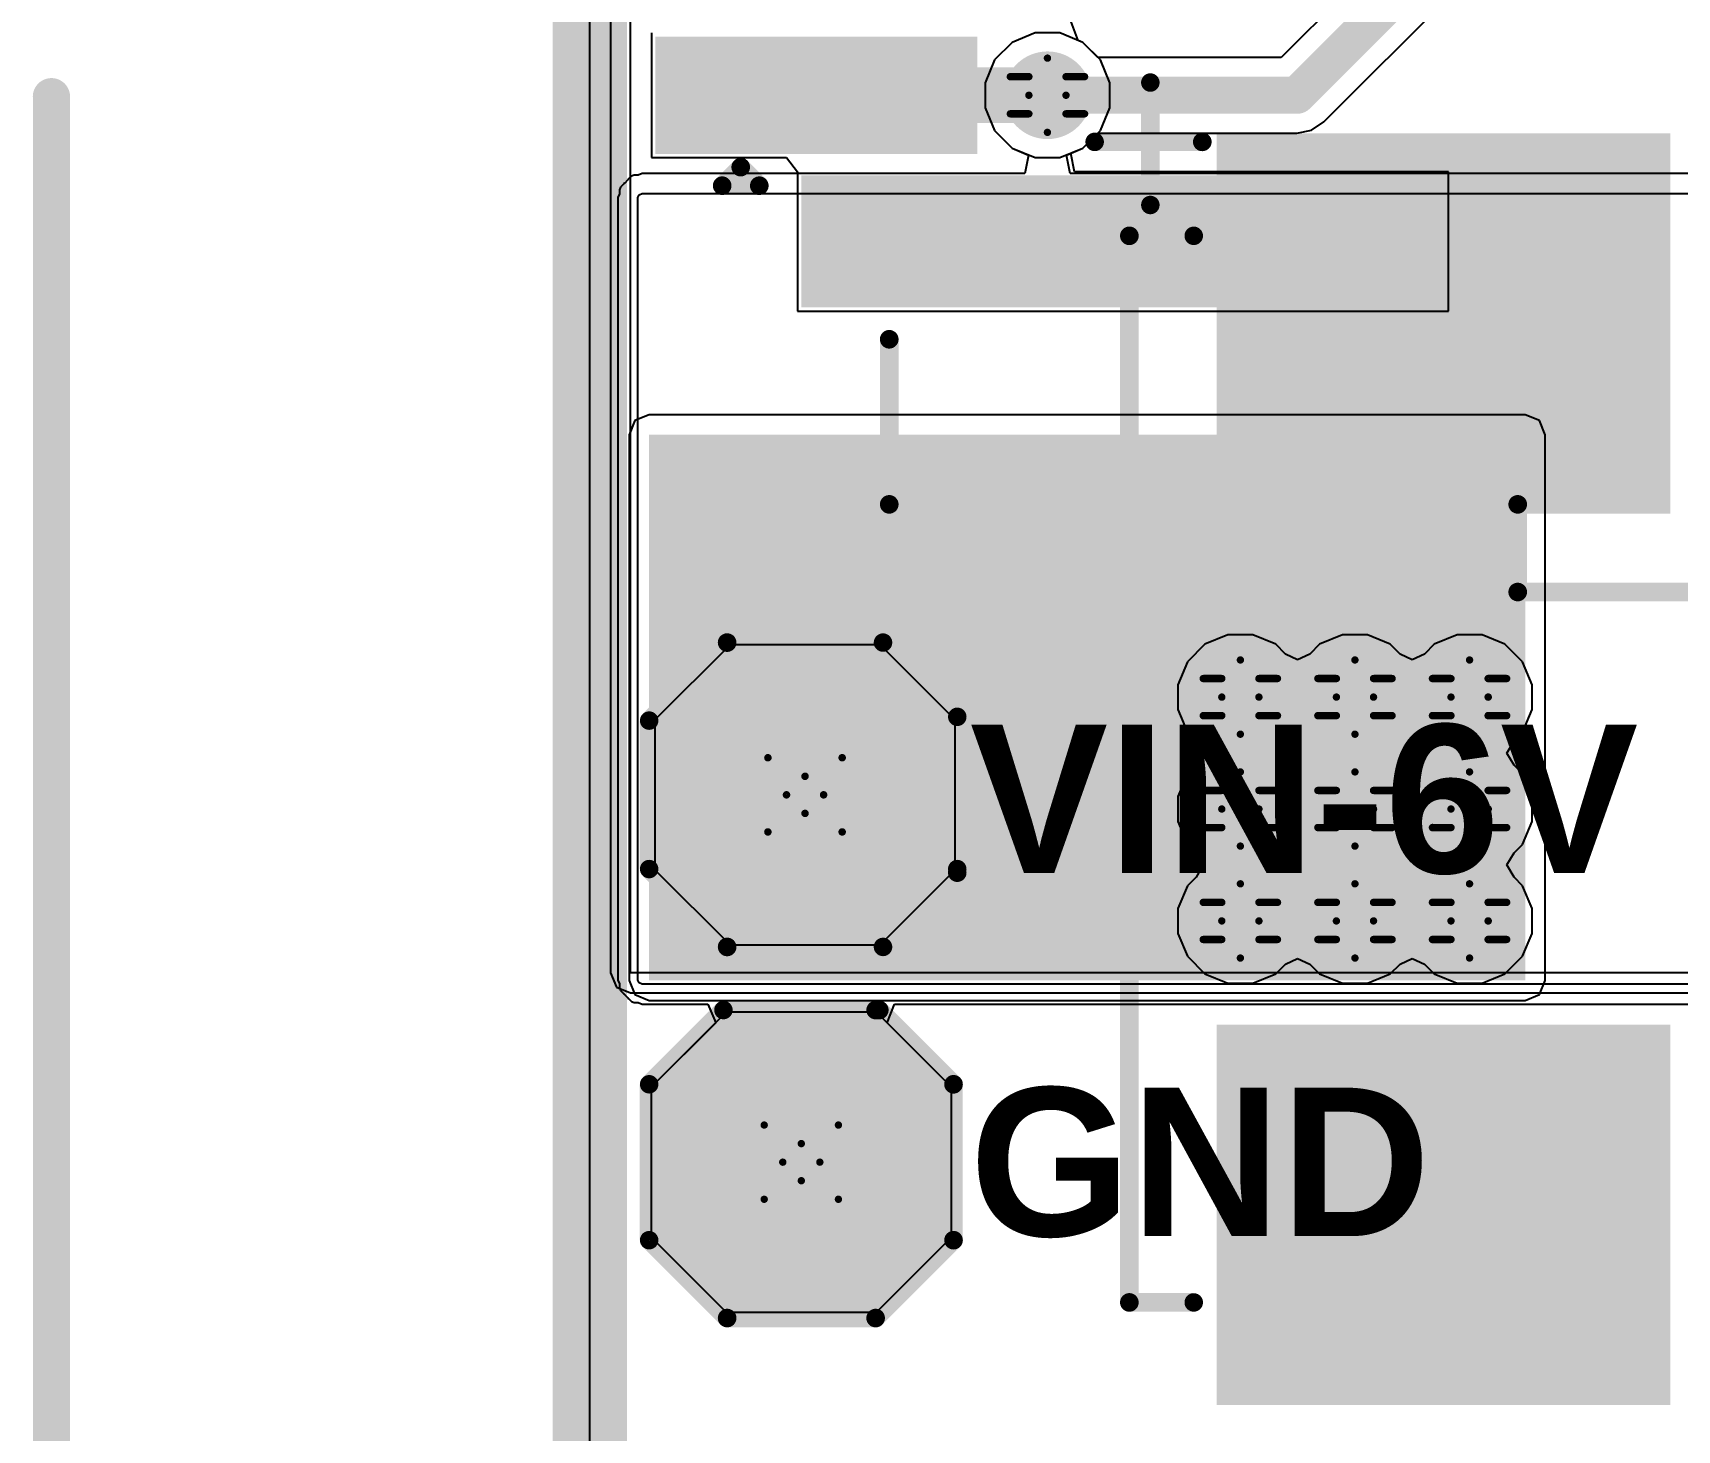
# Model space of a CAD drawing. Header units: inches. Extents: x -4 to 389, y 0 to 108.
# Drawn here: x -3.81 to 7.44, y 8.17 to 17.74 of the extents above; entities that cross this region are included whole.
import ezdxf

# ---------------------------------------------------------------- set-up
doc = ezdxf.new("R2010")
doc.units = ezdxf.units.IN
for name, color, linetype in [('Board Outline', 76, 'Continuous'), ('Bottom Layer', 5, 'Continuous'), ('Bottom Overlay', 54, 'Continuous'), ('Bottom Paste', 16, 'Continuous'), ('Bottom Solder', 6, 'Continuous'), ('Dimension', 6, 'Continuous'), ('Drill Drawing', 1, 'Continuous'), ('Multi-Layer', 9, 'Continuous'), ('Pad Holes', 156, 'Continuous'), ('Signal_1', 16, 'Continuous'), ('Signal_2', 76, 'Continuous'), ('Top Layer', 1, 'Continuous'), ('Top Overlay', 2, 'Continuous'), ('Top Paste', 8, 'Continuous'), ('Top Solder', 216, 'Continuous'), ('Via Holes', 16, 'Continuous')]:
    doc.layers.add(name, color=color, linetype=linetype)
doc.styles.add('Arial_Bold', font='', dxfattribs={"height": 0.2})
doc.styles.get('Arial_Bold').set_extended_font_data('Arial', bold=True)

msp = doc.modelspace()

# ---------------------------------------------------------------- hatches: boundary and pattern name
at = {"layer": 'Bottom Layer'}
h = msp.add_hatch(color=5, dxfattribs=at)
edge = h.paths.add_edge_path()
edge.add_arc((3.132, 17.31), 0.3, 0, 360)
for points in [[(7.292, 16.948), (7.292, 14.548), (4.392, 14.548), (4.392, 16.948)], [(0.573, 12.972), (0.573, 12.072), (1.023, 11.622), (1.923, 11.622), (2.373, 12.072), (2.373, 12.972), (1.923, 13.422), (1.023, 13.422)], [(0.998, 9.108), (1.898, 9.108), (2.348, 9.558), (2.348, 10.458), (1.898, 10.908), (0.998, 10.908), (0.548, 10.458), (0.548, 9.558)], [(7.292, 10.848), (7.292, 8.448), (4.392, 8.448), (4.392, 10.848)]]:
    msp.add_hatch(color=5, dxfattribs=at).paths.add_polyline_path(points)
h = msp.add_hatch(color=5, dxfattribs=at)
edge = h.paths.add_edge_path()
edge.add_arc((4.451, 13.191), 0.3, 0, 360)
h = msp.add_hatch(color=5, dxfattribs=at)
edge = h.paths.add_edge_path()
edge.add_arc((5.236, 13.191), 0.3, 0, 360)
h = msp.add_hatch(color=5, dxfattribs=at)
edge = h.paths.add_edge_path()
edge.add_arc((6.02, 13.191), 0.3, 0, 360)
h = msp.add_hatch(color=5, dxfattribs=at)
edge = h.paths.add_edge_path()
edge.add_arc((4.451, 12.425), 0.3, 0, 360)
h = msp.add_hatch(color=5, dxfattribs=at)
edge = h.paths.add_edge_path()
edge.add_arc((5.236, 12.425), 0.3, 0, 360)
h = msp.add_hatch(color=5, dxfattribs=at)
edge = h.paths.add_edge_path()
edge.add_arc((6.02, 12.425), 0.3, 0, 360)
h = msp.add_hatch(color=5, dxfattribs=at)
edge = h.paths.add_edge_path()
edge.add_arc((4.451, 11.659), 0.3, 0, 360)
h = msp.add_hatch(color=5, dxfattribs=at)
edge = h.paths.add_edge_path()
edge.add_arc((5.236, 11.659), 0.3, 0, 360)
h = msp.add_hatch(color=5, dxfattribs=at)
edge = h.paths.add_edge_path()
edge.add_arc((6.02, 11.659), 0.3, 0, 360)
at = {"layer": 'Bottom Paste'}
for points in [[(7.292, 16.948), (7.292, 14.548), (4.392, 14.548), (4.392, 16.948)], [(7.292, 10.848), (7.292, 8.448), (4.392, 8.448), (4.392, 10.848)]]:
    msp.add_hatch(color=16, dxfattribs=at).paths.add_polyline_path(points)
at = {"layer": 'Bottom Solder'}
for points in [[(7.394, 17.05), (7.394, 14.446), (4.29, 14.446), (4.29, 17.05)], [(0.472, 13.023), (0.472, 12.021), (0.972, 11.521), (1.974, 11.521), (2.475, 12.021), (2.475, 13.023), (1.974, 13.524), (0.972, 13.524)], [(0.947, 9.006), (1.949, 9.006), (2.449, 9.507), (2.449, 10.508), (1.949, 11.009), (0.947, 11.009), (0.446, 10.508), (0.446, 9.507)], [(7.394, 10.95), (7.394, 8.346), (4.29, 8.346), (4.29, 10.95)]]:
    msp.add_hatch(color=6, dxfattribs=at).paths.add_polyline_path(points)
at = {"layer": 'Multi-Layer'}
for points in [[(0.573, 12.972), (0.573, 12.072), (1.023, 11.622), (1.923, 11.622), (2.373, 12.072), (2.373, 12.972), (1.923, 13.422), (1.023, 13.422)], [(0.998, 9.108), (1.898, 9.108), (2.348, 9.558), (2.348, 10.458), (1.898, 10.908), (0.998, 10.908), (0.548, 10.458), (0.548, 9.558)]]:
    msp.add_hatch(color=9, dxfattribs=at).paths.add_polyline_path(points)
at = {"layer": 'Pad Holes'}
h = msp.add_hatch(color=7, dxfattribs=at)
edge = h.paths.add_edge_path()
edge.add_arc((1.473, 12.522), 0.46, 0, 360)
h = msp.add_hatch(color=7, dxfattribs=at)
edge = h.paths.add_edge_path()
edge.add_arc((1.448, 10.008), 0.46, 0, 360)
at = {"layer": 'Signal_1'}
h = msp.add_hatch(color=16, dxfattribs=at)
edge = h.paths.add_edge_path()
edge.add_arc((3.132, 17.31), 0.3, 0, 360)
for points in [[(0.573, 12.972), (0.573, 12.072), (1.023, 11.622), (1.923, 11.622), (2.373, 12.072), (2.373, 12.972), (1.923, 13.422), (1.023, 13.422)], [(0.998, 9.108), (1.898, 9.108), (2.348, 9.558), (2.348, 10.458), (1.898, 10.908), (0.998, 10.908), (0.548, 10.458), (0.548, 9.558)]]:
    msp.add_hatch(color=16, dxfattribs=at).paths.add_polyline_path(points)
h = msp.add_hatch(color=16, dxfattribs=at)
edge = h.paths.add_edge_path()
edge.add_arc((4.451, 13.191), 0.3, 0, 360)
h = msp.add_hatch(color=16, dxfattribs=at)
edge = h.paths.add_edge_path()
edge.add_arc((5.236, 13.191), 0.3, 0, 360)
h = msp.add_hatch(color=16, dxfattribs=at)
edge = h.paths.add_edge_path()
edge.add_arc((6.02, 13.191), 0.3, 0, 360)
h = msp.add_hatch(color=16, dxfattribs=at)
edge = h.paths.add_edge_path()
edge.add_arc((4.451, 12.425), 0.3, 0, 360)
h = msp.add_hatch(color=16, dxfattribs=at)
edge = h.paths.add_edge_path()
edge.add_arc((5.236, 12.425), 0.3, 0, 360)
h = msp.add_hatch(color=16, dxfattribs=at)
edge = h.paths.add_edge_path()
edge.add_arc((6.02, 12.425), 0.3, 0, 360)
h = msp.add_hatch(color=16, dxfattribs=at)
edge = h.paths.add_edge_path()
edge.add_arc((4.451, 11.659), 0.3, 0, 360)
h = msp.add_hatch(color=16, dxfattribs=at)
edge = h.paths.add_edge_path()
edge.add_arc((5.236, 11.659), 0.3, 0, 360)
h = msp.add_hatch(color=16, dxfattribs=at)
edge = h.paths.add_edge_path()
edge.add_arc((6.02, 11.659), 0.3, 0, 360)
at = {"layer": 'Signal_2'}
h = msp.add_hatch(color=76, dxfattribs=at)
edge = h.paths.add_edge_path()
edge.add_arc((3.132, 17.31), 0.3, 0, 360)
for points in [[(0.573, 12.972), (0.573, 12.072), (1.023, 11.622), (1.923, 11.622), (2.373, 12.072), (2.373, 12.972), (1.923, 13.422), (1.023, 13.422)], [(0.998, 9.108), (1.898, 9.108), (2.348, 9.558), (2.348, 10.458), (1.898, 10.908), (0.998, 10.908), (0.548, 10.458), (0.548, 9.558)]]:
    msp.add_hatch(color=76, dxfattribs=at).paths.add_polyline_path(points)
h = msp.add_hatch(color=76, dxfattribs=at)
edge = h.paths.add_edge_path()
edge.add_arc((4.451, 13.191), 0.3, 0, 360)
h = msp.add_hatch(color=76, dxfattribs=at)
edge = h.paths.add_edge_path()
edge.add_arc((5.236, 13.191), 0.3, 0, 360)
h = msp.add_hatch(color=76, dxfattribs=at)
edge = h.paths.add_edge_path()
edge.add_arc((6.02, 13.191), 0.3, 0, 360)
h = msp.add_hatch(color=76, dxfattribs=at)
edge = h.paths.add_edge_path()
edge.add_arc((4.451, 12.425), 0.3, 0, 360)
h = msp.add_hatch(color=76, dxfattribs=at)
edge = h.paths.add_edge_path()
edge.add_arc((5.236, 12.425), 0.3, 0, 360)
h = msp.add_hatch(color=76, dxfattribs=at)
edge = h.paths.add_edge_path()
edge.add_arc((6.02, 12.425), 0.3, 0, 360)
h = msp.add_hatch(color=76, dxfattribs=at)
edge = h.paths.add_edge_path()
edge.add_arc((4.451, 11.659), 0.3, 0, 360)
h = msp.add_hatch(color=76, dxfattribs=at)
edge = h.paths.add_edge_path()
edge.add_arc((5.236, 11.659), 0.3, 0, 360)
h = msp.add_hatch(color=76, dxfattribs=at)
edge = h.paths.add_edge_path()
edge.add_arc((6.02, 11.659), 0.3, 0, 360)
at = {"layer": 'Top Layer'}
for points in [[(0.549, 17.01), (0.549, 17.61), (2.549, 17.61), (2.549, 17.01)], [(1.549, 15.96), (1.549, 16.66), (5.749, 16.66), (5.749, 15.96)], [(0.406, 11.252), (6.401, 11.252), (6.401, 14.986), (0.406, 14.986)], [(0.573, 12.972), (0.573, 12.072), (1.023, 11.622), (1.923, 11.622), (2.373, 12.072), (2.373, 12.972), (1.923, 13.422), (1.023, 13.422)], [(0.998, 9.108), (1.898, 9.108), (2.348, 9.558), (2.348, 10.458), (1.898, 10.908), (0.998, 10.908), (0.548, 10.458), (0.548, 9.558)]]:
    msp.add_hatch(color=1, dxfattribs=at).paths.add_polyline_path(points)
h = msp.add_hatch(color=1, dxfattribs=at)
edge = h.paths.add_edge_path()
edge.add_arc((3.132, 17.31), 0.3, 0, 360)
h = msp.add_hatch(color=1, dxfattribs=at)
edge = h.paths.add_edge_path()
edge.add_arc((4.451, 13.191), 0.3, 0, 360)
h = msp.add_hatch(color=1, dxfattribs=at)
edge = h.paths.add_edge_path()
edge.add_arc((5.236, 13.191), 0.3, 0, 360)
h = msp.add_hatch(color=1, dxfattribs=at)
edge = h.paths.add_edge_path()
edge.add_arc((6.02, 13.191), 0.3, 0, 360)
h = msp.add_hatch(color=1, dxfattribs=at)
edge = h.paths.add_edge_path()
edge.add_arc((4.451, 12.425), 0.3, 0, 360)
h = msp.add_hatch(color=1, dxfattribs=at)
edge = h.paths.add_edge_path()
edge.add_arc((5.236, 12.425), 0.3, 0, 360)
h = msp.add_hatch(color=1, dxfattribs=at)
edge = h.paths.add_edge_path()
edge.add_arc((6.02, 12.425), 0.3, 0, 360)
h = msp.add_hatch(color=1, dxfattribs=at)
edge = h.paths.add_edge_path()
edge.add_arc((4.451, 11.659), 0.3, 0, 360)
h = msp.add_hatch(color=1, dxfattribs=at)
edge = h.paths.add_edge_path()
edge.add_arc((5.236, 11.659), 0.3, 0, 360)
h = msp.add_hatch(color=1, dxfattribs=at)
edge = h.paths.add_edge_path()
edge.add_arc((6.02, 11.659), 0.3, 0, 360)
at = {"layer": 'Top Paste'}
for points in [[(0.549, 17.01), (0.549, 17.61), (2.549, 17.61), (2.549, 17.01)], [(1.549, 15.96), (1.549, 16.66), (5.749, 16.66), (5.749, 15.96)]]:
    msp.add_hatch(color=8, dxfattribs=at).paths.add_polyline_path(points)
at = {"layer": 'Top Solder'}
for points in [[(0.448, 16.908), (0.448, 17.712), (2.651, 17.712), (2.651, 16.908)], [(1.448, 15.858), (1.448, 16.762), (5.851, 16.762), (5.851, 15.858)], [(0.472, 13.023), (0.472, 12.021), (0.972, 11.521), (1.974, 11.521), (2.475, 12.021), (2.475, 13.023), (1.974, 13.524), (0.972, 13.524)], [(0.947, 9.006), (1.949, 9.006), (2.449, 9.507), (2.449, 10.508), (1.949, 11.009), (0.947, 11.009), (0.446, 10.508), (0.446, 9.507)]]:
    msp.add_hatch(color=216, dxfattribs=at).paths.add_polyline_path(points)
at = {"layer": 'Via Holes'}
h = msp.add_hatch(color=7, dxfattribs=at)
edge = h.paths.add_edge_path()
edge.add_arc((3.132, 17.31), 0.15, 0, 360)
h = msp.add_hatch(color=7, dxfattribs=at)
edge = h.paths.add_edge_path()
edge.add_arc((4.451, 13.191), 0.15, 0, 360)
h = msp.add_hatch(color=7, dxfattribs=at)
edge = h.paths.add_edge_path()
edge.add_arc((5.236, 13.191), 0.15, 0, 360)
h = msp.add_hatch(color=7, dxfattribs=at)
edge = h.paths.add_edge_path()
edge.add_arc((6.02, 13.191), 0.15, 0, 360)
h = msp.add_hatch(color=7, dxfattribs=at)
edge = h.paths.add_edge_path()
edge.add_arc((4.451, 12.425), 0.15, 0, 360)
h = msp.add_hatch(color=7, dxfattribs=at)
edge = h.paths.add_edge_path()
edge.add_arc((5.236, 12.425), 0.15, 0, 360)
h = msp.add_hatch(color=7, dxfattribs=at)
edge = h.paths.add_edge_path()
edge.add_arc((6.02, 12.425), 0.15, 0, 360)
h = msp.add_hatch(color=7, dxfattribs=at)
edge = h.paths.add_edge_path()
edge.add_arc((4.451, 11.659), 0.15, 0, 360)
h = msp.add_hatch(color=7, dxfattribs=at)
edge = h.paths.add_edge_path()
edge.add_arc((5.236, 11.659), 0.15, 0, 360)
h = msp.add_hatch(color=7, dxfattribs=at)
edge = h.paths.add_edge_path()
edge.add_arc((6.02, 11.659), 0.15, 0, 360)

# ---------------------------------------------------------------- linework, layer by layer
at = {"layer": 'Board Outline', "const_width": 0.508}
msp.add_lwpolyline([(0, 49.936), (0, 0)], dxfattribs=at)
at = {"layer": 'Bottom Layer'}
for p, q in [((0, 0), (0, 49.853)), ((0.142, 21.226), (0.142, 11.303)), ((0.279, 11.303), (0.279, 21.226)), ((2.89, 17.672), (2.77, 17.552)), ((3.047, 17.737), (2.89, 17.672)), ((3.217, 17.737), (3.047, 17.737)), ((3.373, 17.672), (3.217, 17.737)), ((3.494, 17.552), (3.373, 17.672)), ((2.77, 17.552), (2.705, 17.395)), ((3.559, 17.395), (3.494, 17.552)), ((2.705, 17.395), (2.705, 17.225)), ((3.559, 17.225), (3.559, 17.395)), ((2.705, 17.225), (2.77, 17.068)), ((3.494, 17.068), (3.559, 17.225)), ((2.77, 17.068), (2.89, 16.948)), ((3.373, 16.948), (3.494, 17.068)), ((2.89, 16.948), (3.047, 16.883)), ((3.047, 16.883), (3.217, 16.883)), ((3.217, 16.883), (3.373, 16.948)), ((0.142, 11.303), (0.182, 11.206)), ((8.128, 11.303), (0.279, 11.303)), ((0.182, 11.206), (0.279, 11.166)), ((0.279, 11.166), (8.128, 11.166))]:
    msp.add_line(p, q, dxfattribs=at)
at = {"layer": 'Bottom Overlay', "const_width": 0.127}
for points in [[(3.835, 16.559), (3.835, 17.397)], [(3.454, 16.991), (4.191, 16.991)], [(3.692, 9.048), (3.692, 16.348)], [(3.692, 16.348), (4.133, 16.348)], [(3.692, 9.048), (4.133, 9.048)]]:
    msp.add_lwpolyline(points, dxfattribs=at)
at = {"layer": 'Bottom Overlay', "const_width": 0.0635}
for points in [[(3.804, 17.397, 1), (3.867, 17.397, 1)], [(3.423, 16.991, 1), (3.486, 16.991, 1)], [(4.159, 16.991, 1), (4.223, 16.991, 1)], [(3.804, 16.559, 1), (3.867, 16.559, 1)], [(3.66, 16.348, 1), (3.724, 16.348, 1)], [(3.66, 16.348, 1), (3.724, 16.348, 1)], [(4.101, 16.348, 1), (4.164, 16.348, 1)], [(3.66, 9.048, 1), (3.724, 9.048, 1)], [(3.66, 9.048, 1), (3.724, 9.048, 1)], [(4.101, 9.048, 1), (4.164, 9.048, 1)]]:
    msp.add_lwpolyline(points, format="xyb", close=True, dxfattribs=at)
at = {"layer": 'Dimension', "const_width": 0.254}
for points in [[(0, 0.508), (0, 53.289)], [(-3.683, 0), (-3.683, 17.3)]]:
    msp.add_lwpolyline(points, dxfattribs=at)
at = {"layer": 'Dimension', "const_width": 0.127}
msp.add_lwpolyline([(-3.747, 17.3, 1), (-3.619, 17.3, 1)], format="xyb", close=True, dxfattribs=at)
at = {"layer": 'Drill Drawing', "const_width": 0.0508}
for points in [[(3.005, 17.437), (3.132, 17.564)], [(3.132, 17.564), (3.259, 17.437)], [(2.878, 17.437), (3.005, 17.31)], [(2.878, 17.437), (3.005, 17.437)], [(3.259, 17.437), (3.386, 17.437)], [(3.259, 17.31), (3.386, 17.437)], [(2.878, 17.183), (3.005, 17.31)], [(3.259, 17.31), (3.386, 17.183)], [(2.878, 17.183), (3.005, 17.183)], [(3.005, 17.183), (3.132, 17.056)], [(3.132, 17.056), (3.259, 17.183)], [(3.259, 17.183), (3.386, 17.183)], [(4.324, 13.318), (4.451, 13.445)], [(4.451, 13.445), (4.578, 13.318)], [(5.109, 13.318), (5.236, 13.445)], [(5.236, 13.445), (5.363, 13.318)], [(5.893, 13.318), (6.02, 13.445)], [(6.02, 13.445), (6.147, 13.318)], [(4.197, 13.318), (4.324, 13.191)], [(4.197, 13.318), (4.324, 13.318)], [(4.578, 13.318), (4.705, 13.318)], [(4.578, 13.191), (4.705, 13.318)], [(4.982, 13.318), (5.109, 13.191)], [(4.982, 13.318), (5.109, 13.318)], [(5.363, 13.318), (5.49, 13.318)], [(5.363, 13.191), (5.49, 13.318)], [(5.766, 13.318), (5.893, 13.191)], [(5.766, 13.318), (5.893, 13.318)], [(6.147, 13.318), (6.274, 13.318)], [(6.147, 13.191), (6.274, 13.318)], [(4.197, 13.064), (4.324, 13.191)], [(4.578, 13.191), (4.705, 13.064)], [(4.982, 13.064), (5.109, 13.191)], [(5.363, 13.191), (5.49, 13.064)], [(5.766, 13.064), (5.893, 13.191)], [(6.147, 13.191), (6.274, 13.064)], [(4.197, 13.064), (4.324, 13.064)], [(4.324, 13.064), (4.451, 12.937)], [(4.451, 12.937), (4.578, 13.064)], [(4.578, 13.064), (4.705, 13.064)], [(4.982, 13.064), (5.109, 13.064)], [(5.109, 13.064), (5.236, 12.937)], [(5.236, 12.937), (5.363, 13.064)], [(5.363, 13.064), (5.49, 13.064)], [(5.766, 13.064), (5.893, 13.064)], [(5.893, 13.064), (6.02, 12.937)], [(6.02, 12.937), (6.147, 13.064)], [(6.147, 13.064), (6.274, 13.064)], [(1.219, 12.776), (1.473, 12.649)], [(1.219, 12.776), (1.346, 12.522)], [(1.473, 12.649), (1.727, 12.776)], [(1.6, 12.522), (1.727, 12.776)], [(4.324, 12.552), (4.451, 12.679)], [(4.451, 12.679), (4.578, 12.552)], [(5.109, 12.552), (5.236, 12.679)], [(5.236, 12.679), (5.363, 12.552)], [(5.893, 12.552), (6.02, 12.679)], [(6.02, 12.679), (6.147, 12.552)], [(1.219, 12.268), (1.346, 12.522)], [(1.6, 12.522), (1.727, 12.268)], [(4.197, 12.552), (4.324, 12.425)], [(4.197, 12.552), (4.324, 12.552)], [(4.578, 12.552), (4.705, 12.552)], [(4.578, 12.425), (4.705, 12.552)], [(4.982, 12.552), (5.109, 12.425)], [(4.982, 12.552), (5.109, 12.552)], [(5.363, 12.552), (5.49, 12.552)], [(5.363, 12.425), (5.49, 12.552)], [(5.766, 12.552), (5.893, 12.425)], [(5.766, 12.552), (5.893, 12.552)], [(6.147, 12.552), (6.274, 12.552)], [(6.147, 12.425), (6.274, 12.552)], [(1.219, 12.268), (1.473, 12.395)], [(1.473, 12.395), (1.727, 12.268)], [(4.197, 12.298), (4.324, 12.425)], [(4.578, 12.425), (4.705, 12.298)], [(4.982, 12.298), (5.109, 12.425)], [(5.363, 12.425), (5.49, 12.298)], [(5.766, 12.298), (5.893, 12.425)], [(6.147, 12.425), (6.274, 12.298)], [(4.197, 12.298), (4.324, 12.298)], [(4.324, 12.298), (4.451, 12.171)], [(4.451, 12.171), (4.578, 12.298)], [(4.578, 12.298), (4.705, 12.298)], [(4.982, 12.298), (5.109, 12.298)], [(5.109, 12.298), (5.236, 12.171)], [(5.236, 12.171), (5.363, 12.298)], [(5.363, 12.298), (5.49, 12.298)], [(5.766, 12.298), (5.893, 12.298)], [(5.893, 12.298), (6.02, 12.171)], [(6.02, 12.171), (6.147, 12.298)], [(6.147, 12.298), (6.274, 12.298)], [(4.324, 11.786), (4.451, 11.913)], [(4.451, 11.913), (4.578, 11.786)], [(5.109, 11.786), (5.236, 11.913)], [(5.236, 11.913), (5.363, 11.786)], [(5.893, 11.786), (6.02, 11.913)], [(6.02, 11.913), (6.147, 11.786)], [(4.197, 11.786), (4.324, 11.659)], [(4.197, 11.786), (4.324, 11.786)], [(4.578, 11.786), (4.705, 11.786)], [(4.578, 11.659), (4.705, 11.786)], [(4.982, 11.786), (5.109, 11.659)], [(4.982, 11.786), (5.109, 11.786)], [(5.363, 11.786), (5.49, 11.786)], [(5.363, 11.659), (5.49, 11.786)], [(5.766, 11.786), (5.893, 11.659)], [(5.766, 11.786), (5.893, 11.786)], [(6.147, 11.786), (6.274, 11.786)], [(6.147, 11.659), (6.274, 11.786)], [(4.197, 11.532), (4.324, 11.659)], [(4.578, 11.659), (4.705, 11.532)], [(4.982, 11.532), (5.109, 11.659)], [(5.363, 11.659), (5.49, 11.532)], [(5.766, 11.532), (5.893, 11.659)], [(6.147, 11.659), (6.274, 11.532)], [(4.197, 11.532), (4.324, 11.532)], [(4.324, 11.532), (4.451, 11.405)], [(4.451, 11.405), (4.578, 11.532)], [(4.578, 11.532), (4.705, 11.532)], [(4.982, 11.532), (5.109, 11.532)], [(5.109, 11.532), (5.236, 11.405)], [(5.236, 11.405), (5.363, 11.532)], [(5.363, 11.532), (5.49, 11.532)], [(5.766, 11.532), (5.893, 11.532)], [(5.893, 11.532), (6.02, 11.405)], [(6.02, 11.405), (6.147, 11.532)], [(6.147, 11.532), (6.274, 11.532)], [(1.194, 10.262), (1.448, 10.135)], [(1.194, 10.262), (1.321, 10.008)], [(1.448, 10.135), (1.702, 10.262)], [(1.575, 10.008), (1.702, 10.262)], [(1.194, 9.754), (1.321, 10.008)], [(1.575, 10.008), (1.702, 9.754)], [(1.194, 9.754), (1.448, 9.881)], [(1.448, 9.881), (1.702, 9.754)]]:
    msp.add_lwpolyline(points, dxfattribs=at)
at = {"layer": 'Drill Drawing', "const_width": 0.0254}
for points in [[(3.119, 17.564, 1), (3.144, 17.564, 1)], [(3.119, 17.564, 1), (3.144, 17.564, 1)], [(2.865, 17.437, 1), (2.89, 17.437, 1)], [(2.865, 17.437, 1), (2.89, 17.437, 1)], [(2.992, 17.437, 1), (3.017, 17.437, 1)], [(2.992, 17.437, 1), (3.017, 17.437, 1)], [(3.246, 17.437, 1), (3.271, 17.437, 1)], [(3.246, 17.437, 1), (3.271, 17.437, 1)], [(3.373, 17.437, 1), (3.398, 17.437, 1)], [(3.373, 17.437, 1), (3.398, 17.437, 1)], [(2.992, 17.31, 1), (3.017, 17.31, 1)], [(2.992, 17.31, 1), (3.017, 17.31, 1)], [(3.246, 17.31, 1), (3.271, 17.31, 1)], [(3.246, 17.31, 1), (3.271, 17.31, 1)], [(2.865, 17.183, 1), (2.89, 17.183, 1)], [(2.865, 17.183, 1), (2.89, 17.183, 1)], [(2.992, 17.183, 1), (3.017, 17.183, 1)], [(2.992, 17.183, 1), (3.017, 17.183, 1)], [(3.246, 17.183, 1), (3.271, 17.183, 1)], [(3.246, 17.183, 1), (3.271, 17.183, 1)], [(3.373, 17.183, 1), (3.398, 17.183, 1)], [(3.373, 17.183, 1), (3.398, 17.183, 1)], [(3.119, 17.056, 1), (3.144, 17.056, 1)], [(3.119, 17.056, 1), (3.144, 17.056, 1)], [(4.439, 13.445, 1), (4.464, 13.445, 1)], [(4.439, 13.445, 1), (4.464, 13.445, 1)], [(5.223, 13.445, 1), (5.248, 13.445, 1)], [(5.223, 13.445, 1), (5.248, 13.445, 1)], [(6.007, 13.445, 1), (6.032, 13.445, 1)], [(6.007, 13.445, 1), (6.032, 13.445, 1)], [(4.185, 13.318, 1), (4.21, 13.318, 1)], [(4.185, 13.318, 1), (4.21, 13.318, 1)], [(4.312, 13.318, 1), (4.337, 13.318, 1)], [(4.312, 13.318, 1), (4.337, 13.318, 1)], [(4.566, 13.318, 1), (4.591, 13.318, 1)], [(4.566, 13.318, 1), (4.591, 13.318, 1)], [(4.693, 13.318, 1), (4.718, 13.318, 1)], [(4.693, 13.318, 1), (4.718, 13.318, 1)], [(4.969, 13.318, 1), (4.994, 13.318, 1)], [(4.969, 13.318, 1), (4.994, 13.318, 1)], [(5.096, 13.318, 1), (5.121, 13.318, 1)], [(5.096, 13.318, 1), (5.121, 13.318, 1)], [(5.35, 13.318, 1), (5.375, 13.318, 1)], [(5.35, 13.318, 1), (5.375, 13.318, 1)], [(5.477, 13.318, 1), (5.502, 13.318, 1)], [(5.477, 13.318, 1), (5.502, 13.318, 1)], [(5.753, 13.318, 1), (5.779, 13.318, 1)], [(5.753, 13.318, 1), (5.779, 13.318, 1)], [(5.88, 13.318, 1), (5.905, 13.318, 1)], [(5.88, 13.318, 1), (5.905, 13.318, 1)], [(6.134, 13.318, 1), (6.16, 13.318, 1)], [(6.134, 13.318, 1), (6.16, 13.318, 1)], [(6.261, 13.318, 1), (6.286, 13.318, 1)], [(6.261, 13.318, 1), (6.286, 13.318, 1)], [(4.312, 13.191, 1), (4.337, 13.191, 1)], [(4.312, 13.191, 1), (4.337, 13.191, 1)], [(4.566, 13.191, 1), (4.591, 13.191, 1)], [(4.566, 13.191, 1), (4.591, 13.191, 1)], [(5.096, 13.191, 1), (5.121, 13.191, 1)], [(5.096, 13.191, 1), (5.121, 13.191, 1)], [(5.35, 13.191, 1), (5.375, 13.191, 1)], [(5.35, 13.191, 1), (5.375, 13.191, 1)], [(5.88, 13.191, 1), (5.905, 13.191, 1)], [(5.88, 13.191, 1), (5.905, 13.191, 1)], [(6.134, 13.191, 1), (6.16, 13.191, 1)], [(6.134, 13.191, 1), (6.16, 13.191, 1)], [(4.185, 13.064, 1), (4.21, 13.064, 1)], [(4.185, 13.064, 1), (4.21, 13.064, 1)], [(4.312, 13.064, 1), (4.337, 13.064, 1)], [(4.312, 13.064, 1), (4.337, 13.064, 1)], [(4.566, 13.064, 1), (4.591, 13.064, 1)], [(4.566, 13.064, 1), (4.591, 13.064, 1)], [(4.693, 13.064, 1), (4.718, 13.064, 1)], [(4.693, 13.064, 1), (4.718, 13.064, 1)], [(4.969, 13.064, 1), (4.994, 13.064, 1)], [(4.969, 13.064, 1), (4.994, 13.064, 1)], [(5.096, 13.064, 1), (5.121, 13.064, 1)], [(5.096, 13.064, 1), (5.121, 13.064, 1)], [(5.35, 13.064, 1), (5.375, 13.064, 1)], [(5.35, 13.064, 1), (5.375, 13.064, 1)], [(5.477, 13.064, 1), (5.502, 13.064, 1)], [(5.477, 13.064, 1), (5.502, 13.064, 1)], [(5.753, 13.064, 1), (5.779, 13.064, 1)], [(5.753, 13.064, 1), (5.779, 13.064, 1)], [(5.88, 13.064, 1), (5.905, 13.064, 1)], [(5.88, 13.064, 1), (5.905, 13.064, 1)], [(6.134, 13.064, 1), (6.16, 13.064, 1)], [(6.134, 13.064, 1), (6.16, 13.064, 1)], [(6.261, 13.064, 1), (6.286, 13.064, 1)], [(6.261, 13.064, 1), (6.286, 13.064, 1)], [(4.439, 12.937, 1), (4.464, 12.937, 1)], [(4.439, 12.937, 1), (4.464, 12.937, 1)], [(5.223, 12.937, 1), (5.248, 12.937, 1)], [(5.223, 12.937, 1), (5.248, 12.937, 1)], [(6.007, 12.937, 1), (6.032, 12.937, 1)], [(6.007, 12.937, 1), (6.032, 12.937, 1)], [(1.206, 12.776, 1), (1.232, 12.776, 1)], [(1.206, 12.776, 1), (1.232, 12.776, 1)], [(1.714, 12.776, 1), (1.74, 12.776, 1)], [(1.714, 12.776, 1), (1.74, 12.776, 1)], [(1.46, 12.649, 1), (1.486, 12.649, 1)], [(1.46, 12.649, 1), (1.486, 12.649, 1)], [(4.439, 12.679, 1), (4.464, 12.679, 1)], [(4.439, 12.679, 1), (4.464, 12.679, 1)], [(5.223, 12.679, 1), (5.248, 12.679, 1)], [(5.223, 12.679, 1), (5.248, 12.679, 1)], [(6.007, 12.679, 1), (6.032, 12.679, 1)], [(6.007, 12.679, 1), (6.032, 12.679, 1)], [(1.333, 12.522, 1), (1.359, 12.522, 1)], [(1.333, 12.522, 1), (1.359, 12.522, 1)], [(1.587, 12.522, 1), (1.613, 12.522, 1)], [(1.587, 12.522, 1), (1.613, 12.522, 1)], [(4.185, 12.552, 1), (4.21, 12.552, 1)], [(4.185, 12.552, 1), (4.21, 12.552, 1)], [(4.312, 12.552, 1), (4.337, 12.552, 1)], [(4.312, 12.552, 1), (4.337, 12.552, 1)], [(4.566, 12.552, 1), (4.591, 12.552, 1)], [(4.566, 12.552, 1), (4.591, 12.552, 1)], [(4.693, 12.552, 1), (4.718, 12.552, 1)], [(4.693, 12.552, 1), (4.718, 12.552, 1)], [(4.969, 12.552, 1), (4.994, 12.552, 1)], [(4.969, 12.552, 1), (4.994, 12.552, 1)], [(5.096, 12.552, 1), (5.121, 12.552, 1)], [(5.096, 12.552, 1), (5.121, 12.552, 1)], [(5.35, 12.552, 1), (5.375, 12.552, 1)], [(5.35, 12.552, 1), (5.375, 12.552, 1)], [(5.477, 12.552, 1), (5.502, 12.552, 1)], [(5.477, 12.552, 1), (5.502, 12.552, 1)], [(5.753, 12.552, 1), (5.779, 12.552, 1)], [(5.753, 12.552, 1), (5.779, 12.552, 1)], [(5.88, 12.552, 1), (5.905, 12.552, 1)], [(5.88, 12.552, 1), (5.905, 12.552, 1)], [(6.134, 12.552, 1), (6.16, 12.552, 1)], [(6.134, 12.552, 1), (6.16, 12.552, 1)], [(6.261, 12.552, 1), (6.286, 12.552, 1)], [(6.261, 12.552, 1), (6.286, 12.552, 1)], [(1.46, 12.395, 1), (1.486, 12.395, 1)], [(1.46, 12.395, 1), (1.486, 12.395, 1)], [(4.312, 12.425, 1), (4.337, 12.425, 1)], [(4.312, 12.425, 1), (4.337, 12.425, 1)], [(4.566, 12.425, 1), (4.591, 12.425, 1)], [(4.566, 12.425, 1), (4.591, 12.425, 1)], [(5.096, 12.425, 1), (5.121, 12.425, 1)], [(5.096, 12.425, 1), (5.121, 12.425, 1)], [(5.35, 12.425, 1), (5.375, 12.425, 1)], [(5.35, 12.425, 1), (5.375, 12.425, 1)], [(5.88, 12.425, 1), (5.905, 12.425, 1)], [(5.88, 12.425, 1), (5.905, 12.425, 1)], [(6.134, 12.425, 1), (6.16, 12.425, 1)], [(6.134, 12.425, 1), (6.16, 12.425, 1)], [(1.206, 12.268, 1), (1.232, 12.268, 1)], [(1.206, 12.268, 1), (1.232, 12.268, 1)], [(1.714, 12.268, 1), (1.74, 12.268, 1)], [(1.714, 12.268, 1), (1.74, 12.268, 1)], [(4.185, 12.298, 1), (4.21, 12.298, 1)], [(4.185, 12.298, 1), (4.21, 12.298, 1)], [(4.312, 12.298, 1), (4.337, 12.298, 1)], [(4.312, 12.298, 1), (4.337, 12.298, 1)], [(4.566, 12.298, 1), (4.591, 12.298, 1)], [(4.566, 12.298, 1), (4.591, 12.298, 1)], [(4.693, 12.298, 1), (4.718, 12.298, 1)], [(4.693, 12.298, 1), (4.718, 12.298, 1)], [(4.969, 12.298, 1), (4.994, 12.298, 1)], [(4.969, 12.298, 1), (4.994, 12.298, 1)], [(5.096, 12.298, 1), (5.121, 12.298, 1)], [(5.096, 12.298, 1), (5.121, 12.298, 1)], [(5.35, 12.298, 1), (5.375, 12.298, 1)], [(5.35, 12.298, 1), (5.375, 12.298, 1)], [(5.477, 12.298, 1), (5.502, 12.298, 1)], [(5.477, 12.298, 1), (5.502, 12.298, 1)], [(5.753, 12.298, 1), (5.779, 12.298, 1)], [(5.753, 12.298, 1), (5.779, 12.298, 1)], [(5.88, 12.298, 1), (5.905, 12.298, 1)], [(5.88, 12.298, 1), (5.905, 12.298, 1)], [(6.134, 12.298, 1), (6.16, 12.298, 1)], [(6.134, 12.298, 1), (6.16, 12.298, 1)], [(6.261, 12.298, 1), (6.286, 12.298, 1)], [(6.261, 12.298, 1), (6.286, 12.298, 1)], [(4.439, 12.171, 1), (4.464, 12.171, 1)], [(4.439, 12.171, 1), (4.464, 12.171, 1)], [(5.223, 12.171, 1), (5.248, 12.171, 1)], [(5.223, 12.171, 1), (5.248, 12.171, 1)], [(6.007, 12.171, 1), (6.032, 12.171, 1)], [(6.007, 12.171, 1), (6.032, 12.171, 1)], [(4.439, 11.913, 1), (4.464, 11.913, 1)], [(4.439, 11.913, 1), (4.464, 11.913, 1)], [(5.223, 11.913, 1), (5.248, 11.913, 1)], [(5.223, 11.913, 1), (5.248, 11.913, 1)], [(6.007, 11.913, 1), (6.032, 11.913, 1)], [(6.007, 11.913, 1), (6.032, 11.913, 1)], [(4.185, 11.786, 1), (4.21, 11.786, 1)], [(4.185, 11.786, 1), (4.21, 11.786, 1)], [(4.312, 11.786, 1), (4.337, 11.786, 1)], [(4.312, 11.786, 1), (4.337, 11.786, 1)], [(4.566, 11.786, 1), (4.591, 11.786, 1)], [(4.566, 11.786, 1), (4.591, 11.786, 1)], [(4.693, 11.786, 1), (4.718, 11.786, 1)], [(4.693, 11.786, 1), (4.718, 11.786, 1)], [(4.969, 11.786, 1), (4.994, 11.786, 1)], [(4.969, 11.786, 1), (4.994, 11.786, 1)], [(5.096, 11.786, 1), (5.121, 11.786, 1)], [(5.096, 11.786, 1), (5.121, 11.786, 1)], [(5.35, 11.786, 1), (5.375, 11.786, 1)], [(5.35, 11.786, 1), (5.375, 11.786, 1)], [(5.477, 11.786, 1), (5.502, 11.786, 1)], [(5.477, 11.786, 1), (5.502, 11.786, 1)], [(5.753, 11.786, 1), (5.779, 11.786, 1)], [(5.753, 11.786, 1), (5.779, 11.786, 1)], [(5.88, 11.786, 1), (5.905, 11.786, 1)], [(5.88, 11.786, 1), (5.905, 11.786, 1)], [(6.134, 11.786, 1), (6.16, 11.786, 1)], [(6.134, 11.786, 1), (6.16, 11.786, 1)], [(6.261, 11.786, 1), (6.286, 11.786, 1)], [(6.261, 11.786, 1), (6.286, 11.786, 1)], [(4.312, 11.659, 1), (4.337, 11.659, 1)], [(4.312, 11.659, 1), (4.337, 11.659, 1)], [(4.566, 11.659, 1), (4.591, 11.659, 1)], [(4.566, 11.659, 1), (4.591, 11.659, 1)], [(5.096, 11.659, 1), (5.121, 11.659, 1)], [(5.096, 11.659, 1), (5.121, 11.659, 1)], [(5.35, 11.659, 1), (5.375, 11.659, 1)], [(5.35, 11.659, 1), (5.375, 11.659, 1)], [(5.88, 11.659, 1), (5.905, 11.659, 1)], [(5.88, 11.659, 1), (5.905, 11.659, 1)], [(6.134, 11.659, 1), (6.16, 11.659, 1)], [(6.134, 11.659, 1), (6.16, 11.659, 1)], [(4.185, 11.532, 1), (4.21, 11.532, 1)], [(4.185, 11.532, 1), (4.21, 11.532, 1)], [(4.312, 11.532, 1), (4.337, 11.532, 1)], [(4.312, 11.532, 1), (4.337, 11.532, 1)], [(4.566, 11.532, 1), (4.591, 11.532, 1)], [(4.566, 11.532, 1), (4.591, 11.532, 1)], [(4.693, 11.532, 1), (4.718, 11.532, 1)], [(4.693, 11.532, 1), (4.718, 11.532, 1)], [(4.969, 11.532, 1), (4.994, 11.532, 1)], [(4.969, 11.532, 1), (4.994, 11.532, 1)], [(5.096, 11.532, 1), (5.121, 11.532, 1)], [(5.096, 11.532, 1), (5.121, 11.532, 1)], [(5.35, 11.532, 1), (5.375, 11.532, 1)], [(5.35, 11.532, 1), (5.375, 11.532, 1)], [(5.477, 11.532, 1), (5.502, 11.532, 1)], [(5.477, 11.532, 1), (5.502, 11.532, 1)], [(5.753, 11.532, 1), (5.779, 11.532, 1)], [(5.753, 11.532, 1), (5.779, 11.532, 1)], [(5.88, 11.532, 1), (5.905, 11.532, 1)], [(5.88, 11.532, 1), (5.905, 11.532, 1)], [(6.134, 11.532, 1), (6.16, 11.532, 1)], [(6.134, 11.532, 1), (6.16, 11.532, 1)], [(6.261, 11.532, 1), (6.286, 11.532, 1)], [(6.261, 11.532, 1), (6.286, 11.532, 1)], [(4.439, 11.405, 1), (4.464, 11.405, 1)], [(4.439, 11.405, 1), (4.464, 11.405, 1)], [(5.223, 11.405, 1), (5.248, 11.405, 1)], [(5.223, 11.405, 1), (5.248, 11.405, 1)], [(6.007, 11.405, 1), (6.032, 11.405, 1)], [(6.007, 11.405, 1), (6.032, 11.405, 1)], [(1.181, 10.262, 1), (1.206, 10.262, 1)], [(1.181, 10.262, 1), (1.206, 10.262, 1)], [(1.689, 10.262, 1), (1.714, 10.262, 1)], [(1.689, 10.262, 1), (1.714, 10.262, 1)], [(1.435, 10.135, 1), (1.46, 10.135, 1)], [(1.435, 10.135, 1), (1.46, 10.135, 1)], [(1.308, 10.008, 1), (1.333, 10.008, 1)], [(1.308, 10.008, 1), (1.333, 10.008, 1)], [(1.562, 10.008, 1), (1.587, 10.008, 1)], [(1.562, 10.008, 1), (1.587, 10.008, 1)], [(1.435, 9.881, 1), (1.46, 9.881, 1)], [(1.435, 9.881, 1), (1.46, 9.881, 1)], [(1.181, 9.754, 1), (1.206, 9.754, 1)], [(1.181, 9.754, 1), (1.206, 9.754, 1)], [(1.689, 9.754, 1), (1.714, 9.754, 1)], [(1.689, 9.754, 1), (1.714, 9.754, 1)]]:
    msp.add_lwpolyline(points, format="xyb", close=True, dxfattribs=at)
at = {"layer": 'Signal_1'}
for p, q in [((0, 0), (0, 49.853)), ((2.89, 17.672), (2.77, 17.552)), ((3.047, 17.737), (2.89, 17.672)), ((3.217, 17.737), (3.047, 17.737)), ((3.373, 17.672), (3.217, 17.737)), ((3.494, 17.552), (3.373, 17.672)), ((2.77, 17.552), (2.705, 17.395)), ((3.559, 17.395), (3.494, 17.552)), ((2.705, 17.395), (2.705, 17.225)), ((3.559, 17.225), (3.559, 17.395)), ((2.705, 17.225), (2.77, 17.068)), ((3.494, 17.068), (3.559, 17.225)), ((2.77, 17.068), (2.89, 16.948)), ((3.373, 16.948), (3.494, 17.068)), ((2.89, 16.948), (3.047, 16.883)), ((3.047, 16.883), (3.217, 16.883)), ((3.217, 16.883), (3.373, 16.948)), ((4.366, 13.618), (4.209, 13.553)), ((4.536, 13.618), (4.366, 13.618)), ((4.693, 13.553), (4.536, 13.618)), ((5.151, 13.618), (4.994, 13.553)), ((5.321, 13.618), (5.151, 13.618)), ((5.477, 13.553), (5.321, 13.618)), ((5.935, 13.618), (5.778, 13.553)), ((6.105, 13.618), (5.935, 13.618)), ((6.262, 13.553), (6.105, 13.618)), ((0.96, 13.549), (0.446, 13.036)), ((1.987, 13.549), (0.96, 13.549)), ((2.5, 13.036), (1.987, 13.549)), ((4.209, 13.553), (4.089, 13.432)), ((4.76, 13.485), (4.693, 13.553)), ((4.994, 13.553), (4.926, 13.485)), ((5.545, 13.485), (5.477, 13.553)), ((5.778, 13.553), (5.711, 13.485)), ((6.382, 13.432), (6.262, 13.553)), ((4.089, 13.432), (4.024, 13.276)), ((4.843, 13.447), (4.76, 13.485)), ((4.926, 13.485), (4.843, 13.447)), ((5.628, 13.447), (5.545, 13.485)), ((5.711, 13.485), (5.628, 13.447)), ((6.447, 13.276), (6.382, 13.432)), ((4.024, 13.276), (4.024, 13.106)), ((6.447, 13.106), (6.447, 13.276)), ((4.024, 13.106), (4.089, 12.949)), ((6.382, 12.949), (6.447, 13.106)), ((0.446, 13.036), (0.446, 12.009)), ((2.5, 12.009), (2.5, 13.036)), ((4.089, 12.949), (4.148, 12.891)), ((6.324, 12.891), (6.382, 12.949)), ((4.148, 12.891), (4.197, 12.808)), ((6.274, 12.808), (6.324, 12.891)), ((4.148, 12.725), (4.089, 12.666)), ((4.197, 12.808), (4.148, 12.725)), ((6.324, 12.725), (6.274, 12.808)), ((6.382, 12.666), (6.324, 12.725)), ((4.089, 12.666), (4.024, 12.51)), ((6.447, 12.51), (6.382, 12.666)), ((4.024, 12.51), (4.024, 12.34)), ((6.447, 12.34), (6.447, 12.51)), ((4.024, 12.34), (4.089, 12.183)), ((6.382, 12.183), (6.447, 12.34)), ((4.089, 12.183), (4.148, 12.125)), ((6.324, 12.125), (6.382, 12.183)), ((4.148, 12.125), (4.197, 12.042)), ((4.197, 12.042), (4.148, 11.959)), ((6.274, 12.042), (6.324, 12.125)), ((6.324, 11.959), (6.274, 12.042)), ((0.446, 12.009), (0.96, 11.495)), ((1.987, 11.495), (2.5, 12.009)), ((4.148, 11.959), (4.089, 11.9)), ((6.382, 11.9), (6.324, 11.959)), ((4.089, 11.9), (4.024, 11.744)), ((6.447, 11.744), (6.382, 11.9)), ((4.024, 11.744), (4.024, 11.574)), ((6.447, 11.574), (6.447, 11.744)), ((0.96, 11.495), (1.987, 11.495)), ((4.024, 11.574), (4.089, 11.417)), ((6.382, 11.417), (6.447, 11.574)), ((4.089, 11.417), (4.209, 11.297)), ((4.693, 11.297), (4.76, 11.364)), ((4.76, 11.364), (4.843, 11.403)), ((4.843, 11.403), (4.926, 11.364)), ((4.926, 11.364), (4.994, 11.297)), ((5.477, 11.297), (5.545, 11.364)), ((5.545, 11.364), (5.628, 11.403)), ((5.628, 11.403), (5.711, 11.364)), ((5.711, 11.364), (5.778, 11.297)), ((6.262, 11.297), (6.382, 11.417)), ((4.209, 11.297), (4.366, 11.232)), ((4.536, 11.232), (4.693, 11.297)), ((4.994, 11.297), (5.151, 11.232)), ((5.321, 11.232), (5.477, 11.297)), ((5.778, 11.297), (5.935, 11.232)), ((6.105, 11.232), (6.262, 11.297)), ((4.366, 11.232), (4.536, 11.232)), ((5.151, 11.232), (5.321, 11.232)), ((5.935, 11.232), (6.105, 11.232)), ((0.934, 11.035), (0.421, 10.521)), ((1.961, 11.035), (0.934, 11.035)), ((2.475, 10.521), (1.961, 11.035)), ((0.421, 10.521), (0.421, 9.494)), ((2.475, 9.494), (2.475, 10.521)), ((0.421, 9.494), (0.934, 8.981)), ((1.961, 8.981), (2.475, 9.494)), ((0.934, 8.981), (1.961, 8.981))]:
    msp.add_line(p, q, dxfattribs=at)
at = {"layer": 'Signal_2'}
for p, q in [((0, 0), (0, 49.853)), ((6.708, 19.545), (4.731, 17.569)), ((5.022, 17.127), (7.15, 19.255)), ((2.89, 17.672), (2.77, 17.552)), ((3.047, 17.737), (2.89, 17.672)), ((3.217, 17.737), (3.047, 17.737)), ((3.373, 17.672), (3.217, 17.737)), ((3.476, 17.569), (3.373, 17.672)), ((2.77, 17.552), (2.705, 17.395)), ((4.731, 17.569), (3.476, 17.569)), ((2.705, 17.395), (2.705, 17.225)), ((2.705, 17.225), (2.77, 17.068)), ((4.938, 17.071), (5.022, 17.127)), ((2.77, 17.068), (2.89, 16.948)), ((3.373, 16.948), (3.476, 17.051)), ((3.476, 17.051), (4.838, 17.051)), ((4.838, 17.051), (4.938, 17.071)), ((2.89, 16.948), (3.002, 16.901)), ((3.002, 16.901), (2.976, 16.774)), ((3.261, 16.901), (3.373, 16.948)), ((3.287, 16.774), (3.261, 16.901)), ((0.305, 16.764), (0.286, 16.756)), ((0.332, 16.764), (0.305, 16.764)), ((0.358, 16.774), (0.332, 16.764)), ((2.976, 16.774), (0.358, 16.774)), ((12.918, 16.774), (3.287, 16.774)), ((0.211, 16.682), (0.203, 16.662)), ((0.203, 16.662), (0.203, 16.635)), ((0.231, 16.701), (0.211, 16.682)), ((0.211, 16.682), (0.211, 16.682)), ((0.211, 16.682), (0.211, 16.682)), ((0.233, 16.707), (0.231, 16.701)), ((0.239, 16.709), (0.233, 16.707)), ((0.258, 16.728), (0.239, 16.709)), ((0.26, 16.734), (0.258, 16.728)), ((0.266, 16.737), (0.26, 16.734)), ((0.286, 16.756), (0.266, 16.737)), ((0.286, 16.756), (0.286, 16.756)), ((0.286, 16.756), (0.286, 16.756)), ((0.203, 16.635), (0.193, 16.61)), ((0.193, 16.61), (0.193, 11.254)), ((0.33, 16.61), (0.338, 16.629)), ((0.33, 11.254), (0.33, 16.61)), ((0.338, 16.629), (0.358, 16.637)), ((0.358, 16.637), (13.056, 16.637)), ((0.193, 11.254), (0.203, 11.229)), ((0.338, 11.235), (0.33, 11.254)), ((0.203, 11.229), (0.203, 11.202)), ((0.203, 11.202), (0.211, 11.182)), ((0.211, 11.182), (0.211, 11.182)), ((0.211, 11.182), (0.211, 11.182)), ((0.211, 11.182), (0.231, 11.163)), ((0.231, 11.163), (0.233, 11.157)), ((0.233, 11.157), (0.239, 11.154)), ((0.239, 11.154), (0.258, 11.136)), ((0.358, 11.227), (0.338, 11.235)), ((20.216, 11.227), (0.358, 11.227)), ((0.258, 11.136), (0.26, 11.13)), ((0.26, 11.13), (0.266, 11.127)), ((0.266, 11.127), (0.286, 11.108)), ((0.286, 11.108), (0.286, 11.108)), ((0.286, 11.108), (0.286, 11.108)), ((0.286, 11.108), (0.305, 11.1)), ((0.305, 11.1), (0.332, 11.1)), ((0.332, 11.1), (0.358, 11.089)), ((0.358, 11.089), (0.809, 11.089)), ((0.809, 11.089), (0.862, 10.962)), ((2.034, 10.962), (2.086, 11.089)), ((2.086, 11.089), (20.216, 11.089)), ((0.862, 10.962), (0.421, 10.521)), ((2.475, 10.521), (2.034, 10.962)), ((0.421, 10.521), (0.421, 9.494)), ((2.475, 9.494), (2.475, 10.521)), ((0.421, 9.494), (0.934, 8.981)), ((1.961, 8.981), (2.475, 9.494)), ((0.934, 8.981), (1.961, 8.981))]:
    msp.add_line(p, q, dxfattribs=at)
at = {"layer": 'Signal_2', "const_width": 0.254}
for points in [[(4.838, 17.31), (6.967, 19.438)], [(3.132, 17.31), (4.838, 17.31)]]:
    msp.add_lwpolyline(points, dxfattribs=at)
at = {"layer": 'Signal_2', "const_width": 0.127}
for points in [[(3.068, 17.31, 1), (3.195, 17.31, 1)], [(4.775, 17.31, 1), (4.902, 17.31, 1)], [(4.775, 17.31, 1), (4.902, 17.31, 1)]]:
    msp.add_lwpolyline(points, format="xyb", close=True, dxfattribs=at)
at = {"layer": 'Top Layer'}
for p, q in [((0, 0), (0, 49.853)), ((3.342, 17.685), (3.28, 17.848)), ((0.422, 17.737), (0.422, 16.883)), ((3.373, 17.672), (3.342, 17.685)), ((3.494, 17.552), (3.373, 17.672)), ((3.559, 17.395), (3.494, 17.552)), ((3.559, 17.225), (3.559, 17.395)), ((3.494, 17.068), (3.559, 17.225)), ((3.373, 16.948), (3.494, 17.068)), ((0.422, 16.883), (1.347, 16.883)), ((1.347, 16.883), (1.422, 16.787)), ((3.292, 16.914), (3.373, 16.948)), ((3.317, 16.787), (3.292, 16.914)), ((1.422, 16.787), (1.422, 16.756)), ((5.876, 16.787), (3.317, 16.787)), ((5.876, 15.833), (5.876, 16.787)), ((1.422, 16.756), (1.422, 15.833)), ((1.422, 15.833), (5.876, 15.833)), ((0.309, 15.083), (0.269, 14.986)), ((0.406, 15.123), (0.309, 15.083)), ((6.401, 15.123), (0.406, 15.123)), ((6.498, 15.083), (6.401, 15.123)), ((6.538, 14.986), (6.498, 15.083)), ((0.269, 14.986), (0.269, 11.252)), ((6.538, 11.252), (6.538, 14.986)), ((0.269, 11.252), (0.309, 11.155)), ((6.498, 11.155), (6.538, 11.252)), ((0.309, 11.155), (0.406, 11.115)), ((6.401, 11.115), (6.498, 11.155)), ((0.406, 11.115), (6.401, 11.115))]:
    msp.add_line(p, q, dxfattribs=at)
at = {"layer": 'Top Layer', "const_width": 0.381}
msp.add_lwpolyline([(1.544, 17.31), (3.157, 17.31)], dxfattribs=at)
at = {"layer": 'Top Layer', "const_width": 0.191}
for points in [[(1.449, 17.31, 1), (1.639, 17.31, 1)], [(3.062, 17.31, 1), (3.252, 17.31, 1)]]:
    msp.add_lwpolyline(points, format="xyb", close=True, dxfattribs=at)
at = {"layer": 'Top Overlay', "const_width": 0.127}
for points in [[(0.906, 16.691), (1.033, 16.818)], [(1.033, 16.818), (1.16, 16.691)], [(0.906, 16.691), (1.16, 16.691)], [(2.049, 14.51), (2.049, 15.64)], [(2.049, 14.51), (6.349, 14.51)], [(6.349, 13.91), (6.349, 14.51)], [(6.349, 13.91), (7.549, 13.91)], [(0.406, 13.03), (0.94, 13.564)], [(0.94, 13.564), (2.007, 13.564)], [(2.007, 13.564), (2.515, 13.056)], [(0.406, 12.014), (0.406, 13.03)], [(2.515, 12.014), (2.515, 13.056)], [(0.406, 12.014), (0.94, 11.481)], [(2.007, 11.481), (2.515, 11.989)], [(0.94, 11.481), (2.007, 11.481)], [(0.406, 10.541), (0.914, 11.049)], [(0.914, 11.049), (1.956, 11.049)], [(1.981, 11.049), (2.489, 10.541)], [(0.406, 9.474), (0.406, 10.541)], [(2.489, 9.474), (2.489, 10.541)], [(0.406, 9.474), (0.94, 8.941)], [(1.956, 8.941), (2.489, 9.474)], [(0.94, 8.941), (1.956, 8.941)]]:
    msp.add_lwpolyline(points, dxfattribs=at)
at = {"layer": 'Top Overlay', "const_width": 0.0635}
for points in [[(1.001, 16.818, 1), (1.065, 16.818, 1)], [(1.001, 16.818, 1), (1.065, 16.818, 1)], [(0.874, 16.691, 1), (0.938, 16.691, 1)], [(0.874, 16.691, 1), (0.938, 16.691, 1)], [(1.128, 16.691, 1), (1.192, 16.691, 1)], [(1.128, 16.691, 1), (1.192, 16.691, 1)], [(2.017, 15.64, 1), (2.081, 15.64, 1)], [(2.017, 14.51, 1), (2.081, 14.51, 1)], [(2.017, 14.51, 1), (2.081, 14.51, 1)], [(6.317, 14.51, 1), (6.381, 14.51, 1)], [(6.317, 14.51, 1), (6.381, 14.51, 1)], [(6.317, 13.91, 1), (6.381, 13.91, 1)], [(6.317, 13.91, 1), (6.381, 13.91, 1)], [(0.908, 13.564, 1), (0.972, 13.564, 1)], [(0.908, 13.564, 1), (0.972, 13.564, 1)], [(1.975, 13.564, 1), (2.038, 13.564, 1)], [(1.975, 13.564, 1), (2.038, 13.564, 1)], [(0.375, 13.03, 1), (0.438, 13.03, 1)], [(0.375, 13.03, 1), (0.438, 13.03, 1)], [(2.483, 13.056, 1), (2.546, 13.056, 1)], [(2.483, 13.056, 1), (2.546, 13.056, 1)], [(0.375, 12.014, 1), (0.438, 12.014, 1)], [(0.375, 12.014, 1), (0.438, 12.014, 1)], [(2.483, 12.014, 1), (2.546, 12.014, 1)], [(2.483, 11.989, 1), (2.546, 11.989, 1)], [(0.908, 11.481, 1), (0.972, 11.481, 1)], [(0.908, 11.481, 1), (0.972, 11.481, 1)], [(1.975, 11.481, 1), (2.038, 11.481, 1)], [(1.975, 11.481, 1), (2.038, 11.481, 1)], [(0.883, 11.049, 1), (0.946, 11.049, 1)], [(0.883, 11.049, 1), (0.946, 11.049, 1)], [(1.924, 11.049, 1), (1.988, 11.049, 1)], [(1.949, 11.049, 1), (2.013, 11.049, 1)], [(0.375, 10.541, 1), (0.438, 10.541, 1)], [(0.375, 10.541, 1), (0.438, 10.541, 1)], [(2.457, 10.541, 1), (2.521, 10.541, 1)], [(2.457, 10.541, 1), (2.521, 10.541, 1)], [(0.375, 9.474, 1), (0.438, 9.474, 1)], [(0.375, 9.474, 1), (0.438, 9.474, 1)], [(2.457, 9.474, 1), (2.521, 9.474, 1)], [(2.457, 9.474, 1), (2.521, 9.474, 1)], [(0.908, 8.941, 1), (0.972, 8.941, 1)], [(0.908, 8.941, 1), (0.972, 8.941, 1)], [(1.924, 8.941, 1), (1.988, 8.941, 1)], [(1.924, 8.941, 1), (1.988, 8.941, 1)]]:
    msp.add_lwpolyline(points, format="xyb", close=True, dxfattribs=at)

# ---------------------------------------------------------------- texts
at = {"layer": 'Top Overlay', "style": 'Arial_Bold'}
for s, p in [('VIN-6V', (2.6, 11.987)), ('GND', (2.599, 9.502))]:
    msp.add_text(s, height=1.016, rotation=360, dxfattribs=at).set_placement(p)

doc.saveas('drawing.dxf')
